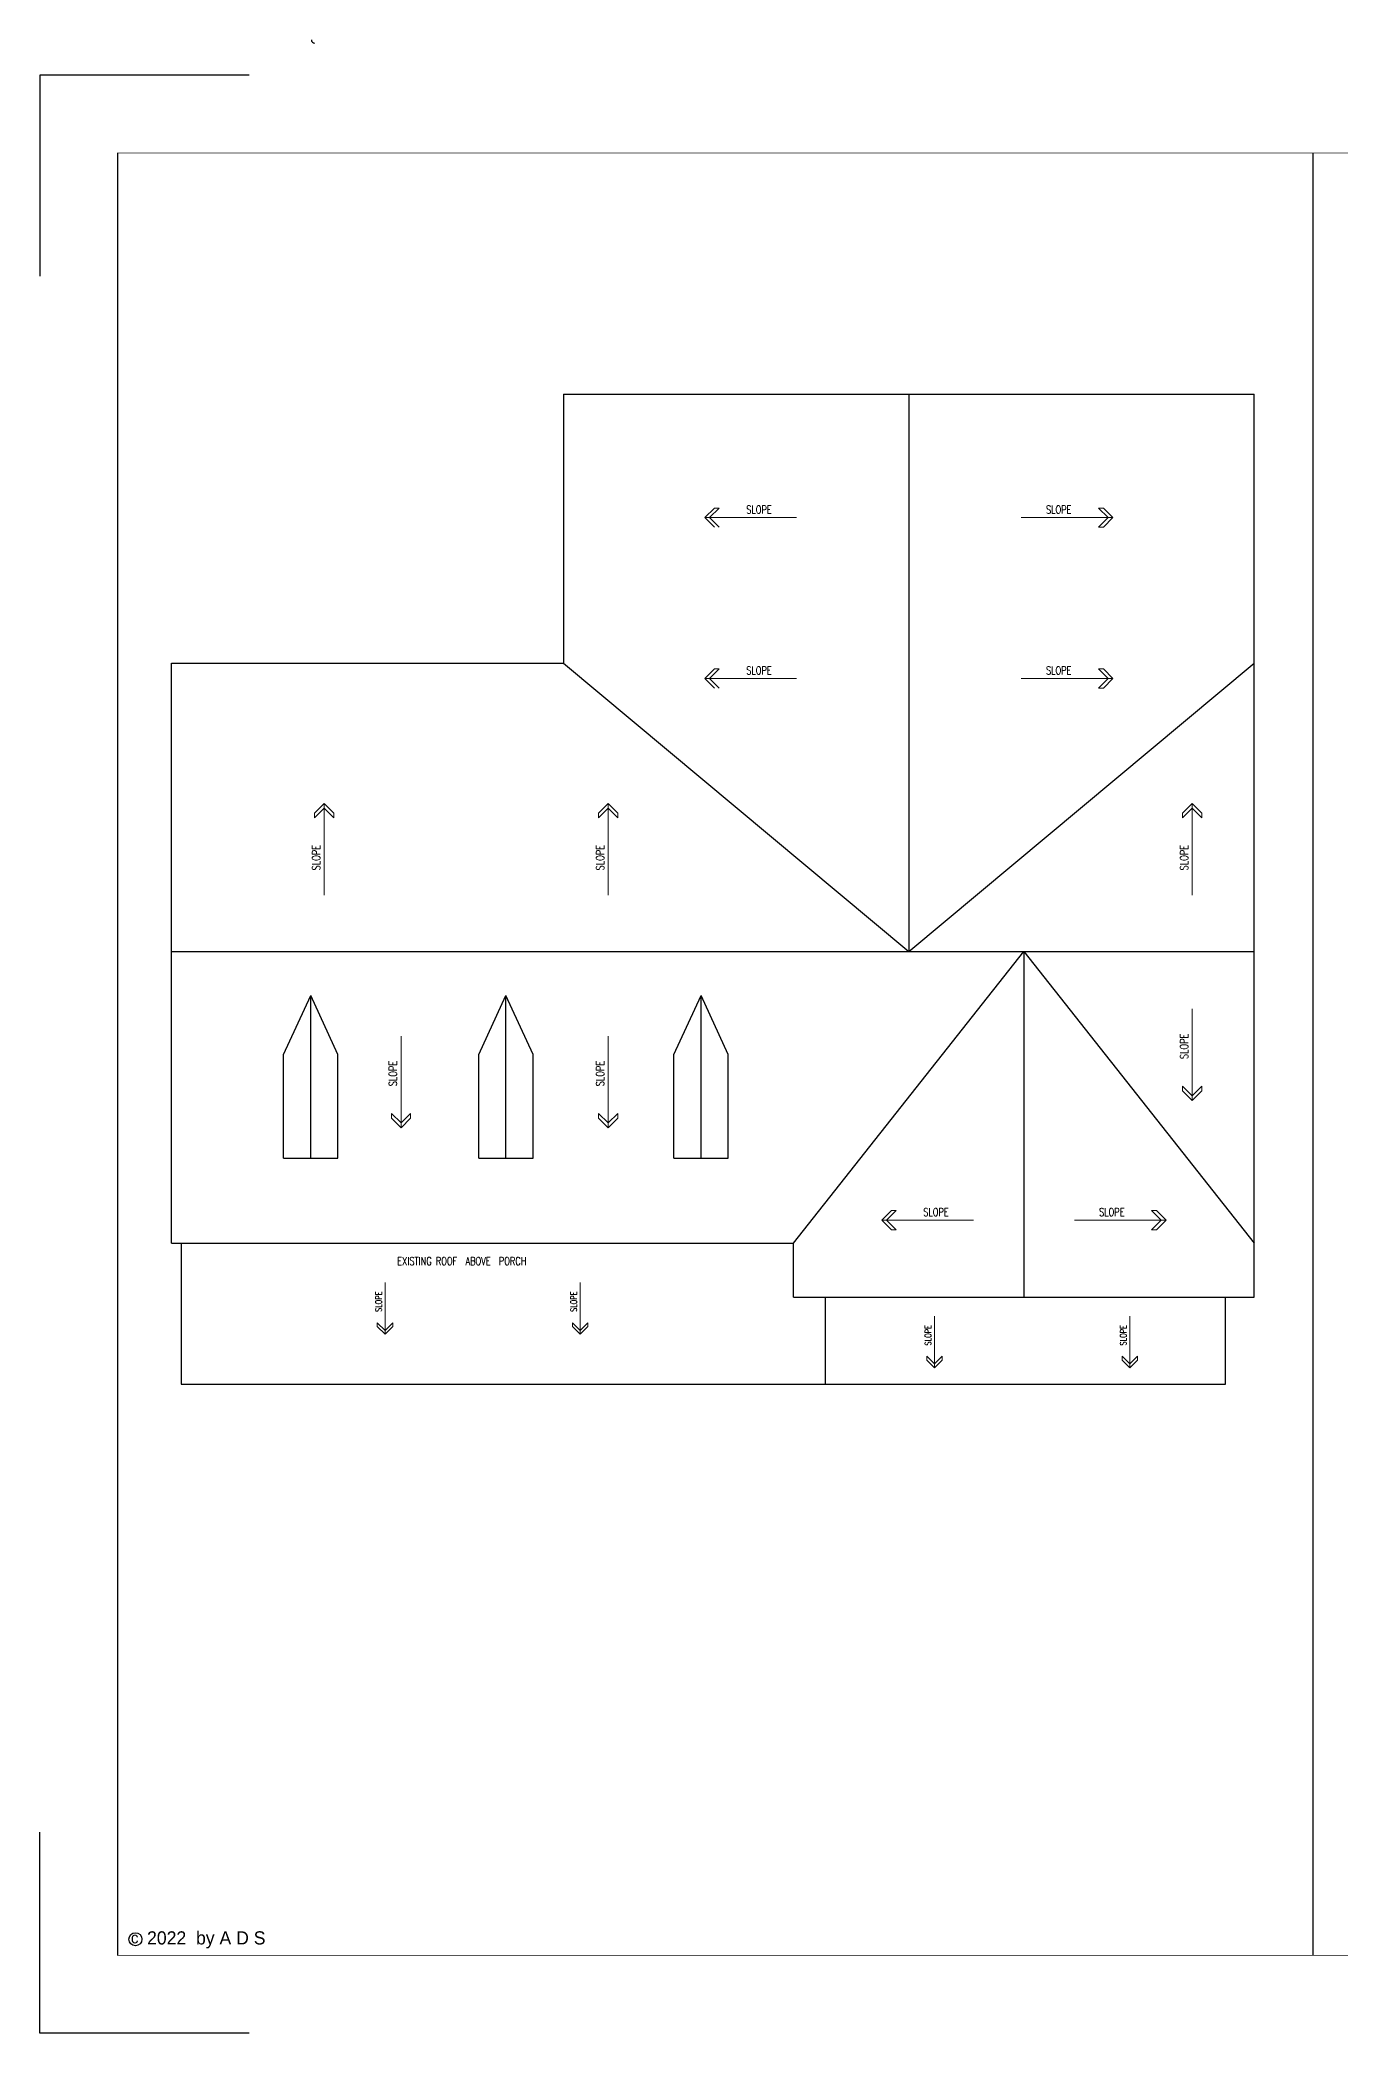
# Model space of a CAD drawing. Header units: inches. Extents: x 26998 to 46838, y -509 to 4343.
# Drawn here: x 34497 to 35310, y 1769 to 3015 of the extents above; entities that cross this region are included whole.
import ezdxf

# ---------------------------------------------------------------- set-up
doc = ezdxf.new("R2010")
doc.units = ezdxf.units.IN
doc.header["$LTSCALE"] = 0.5
doc.header["$MEASUREMENT"] = 0
doc.layers.add('Title Block', color=7, linetype='Continuous')
doc.layers.add('TXT', color=4, linetype='Continuous', lineweight=9)
doc.styles.add('HS-DESIGN-PLAN', font='GOTHIC.TTF', dxfattribs={"height": 0.09375})
doc.styles.add('HS-DESIGN-TTLB', font='GOTHIC.TTF')
doc.styles.get("Standard").update_dxf_attribs({"font": 'romans.shx', "width": 0.75})

msp = doc.modelspace()

# ---------------------------------------------------------------- linework, layer by layer
for p, q in [((34824.6072356, 2793.2590416), (34824.6072356, 2625.2590416)), ((35040.5072356, 2793.2590416), (35040.5072356, 2444.9590416)), ((34824.6072356, 2625.2590416), (35040.5072356, 2444.9590416)), ((35040.5072356, 2444.9590416), (35256.4072356, 2625.2590416)), ((34579.6072356, 2444.9590416), (34968.4072356, 2444.9590416)), ((34968.4072356, 2444.9590416), (35256.4072356, 2444.9590416)), ((34968.4072356, 2262.6590416), (35112.4072356, 2444.9590416)), ((35112.4072356, 2444.9590416), (35112.4072356, 2229.0590416)), ((35112.4072356, 2444.9590416), (35256.4072356, 2262.6590416)), ((34649.6072356, 2380.5695574), (34666.6072356, 2417.5695574)), ((34683.6072356, 2380.5695574), (34666.6072356, 2417.5695574)), ((34666.6072356, 2315.9438385), (34666.6072356, 2417.5695574)), ((34771.6072356, 2380.5695574), (34788.6072356, 2417.5695574)), ((34805.6072356, 2380.5695574), (34788.6072356, 2417.5695574)), ((34788.6072356, 2315.9438385), (34788.6072356, 2417.5695574)), ((34893.6072356, 2380.5695574), (34910.6072356, 2417.5695574)), ((34927.6072356, 2380.5695574), (34910.6072356, 2417.5695574)), ((34910.6072356, 2315.9438385), (34910.6072356, 2417.5695574)), ((34649.6072356, 2315.9438385), (34649.6072356, 2380.5695574)), ((34683.6072356, 2315.9438385), (34683.6072356, 2380.5695574)), ((34771.6072356, 2315.9438385), (34771.6072356, 2380.5695574)), ((34805.6072356, 2315.9438385), (34805.6072356, 2380.5695574)), ((34893.6072356, 2315.9438385), (34893.6072356, 2380.5695574)), ((34927.6072356, 2315.9438385), (34927.6072356, 2380.5695574)), ((34649.6072356, 2315.9438385), (34683.6072356, 2315.9438385)), ((34771.6072356, 2315.9438385), (34805.6072356, 2315.9438385)), ((34893.6072356, 2315.9438385), (34927.6072356, 2315.9438385))]:
    msp.add_line(p, q)
msp.add_lwpolyline([(34545.483428, 2944.0852231, 0.5, 0.5, 0), (36040.5426627, 2944.0852231, 0, 0, 0), (36040.5426627, 1817.6360016, 0.5, 0.5, 0), (34545.483428, 1817.6360016, 0.5, 0.5, 0)], format="xyseb")
at = {"const_width": 0.5}
msp.add_lwpolyline([(34545.883428, 1817.6360016), (34545.883428, 2944.0852231)], dxfattribs=at)
msp.add_lwpolyline([(34545.883428, 1817.6360016), (34545.883428, 2944.0852231)], dxfattribs=at)
msp.add_arc((34669.0435008, 3014.7492562), 2, 180, 270)
msp.add_arc((34669.0435008, 3014.7492562), 2, 180, 270)
at = {"layer": 'Title Block'}
for p, q in [((34628.110053, 2992.6621831), (34497.306468, 2992.6621831)), ((34628.110053, 2992.6621831), (34497.306468, 2992.6621831)), ((34628.110053, 2992.6621831), (34497.306468, 2992.6621831)), ((34628.110053, 2992.6621831), (34497.306468, 2992.6621831)), ((34628.110053, 2992.6621831), (34497.306468, 2992.6621831)), ((34628.110053, 2992.6621831), (34497.306468, 2992.6621831)), ((34497.306468, 2992.6621831), (34497.306468, 2867.1717031)), ((34497.306468, 2992.6621831), (34497.306468, 2867.1717031)), ((34497.306468, 2992.6621831), (34497.306468, 2867.1717031)), ((34497.306468, 2992.6621831), (34497.306468, 2867.1717031)), ((34628.110053, 2992.6621831), (34497.306468, 2992.6621831)), ((34628.110053, 2992.6621831), (34497.306468, 2992.6621831)), ((34628.110053, 2992.6621831), (34497.306468, 2992.6621831)), ((34628.110053, 2992.6621831), (34497.306468, 2992.6621831)), ((34628.110053, 2992.6621831), (34497.306468, 2992.6621831)), ((34628.110053, 2992.6621831), (34497.306468, 2992.6621831)), ((34497.306468, 2992.6621831), (34497.306468, 2867.1717031)), ((34497.306468, 2992.6621831), (34497.306468, 2867.1717031)), ((34497.306468, 2992.6621831), (34497.306468, 2867.1717031)), ((34497.306468, 2992.6621831), (34497.306468, 2867.1717031)), ((34545.883428, 2944.0852231), (34545.883428, 1817.6360016)), ((35293.0130453, 2944.0852231), (35293.0130453, 1817.6360016)), ((34824.6072356, 2793.2590416), (35256.4072356, 2793.2590416)), ((35256.4072356, 2229.0590416), (35256.4072356, 2793.2590416)), ((34579.6072356, 2625.2590416), (34824.6072356, 2625.2590416)), ((34579.6072356, 2262.6590416), (34579.6072356, 2625.2590416)), ((34579.6072356, 2262.6590416), (34968.4072356, 2262.6590416)), ((34585.6072356, 2262.6590416), (34585.6072356, 2174.6590416)), ((34968.4072356, 2229.0590416), (34968.4072356, 2262.6590416)), ((34968.4072356, 2229.0590416), (35256.4072356, 2229.0590416)), ((34988.4072356, 2174.6590416), (34988.4072356, 2229.0590416)), ((35238.4072356, 2174.6590416), (35238.4072356, 2229.0590416)), ((35238.4072356, 2174.6590416), (35238.4072356, 2229.0590416)), ((34585.6072356, 2174.6590416), (35238.4072356, 2174.6590416)), ((34497.306468, 1769.0590416), (34497.306468, 1894.5495216)), ((34497.306468, 1769.0590416), (34497.306468, 1894.5495216)), ((34497.306468, 1769.0590416), (34497.306468, 1894.5495216)), ((34497.306468, 1769.0590416), (34497.306468, 1894.5495216)), ((34497.306468, 1769.0590416), (34497.306468, 1894.5495216)), ((34497.306468, 1769.0590416), (34497.306468, 1894.5495216)), ((34497.306468, 1769.0590416), (34497.306468, 1894.5495216)), ((34497.306468, 1769.0590416), (34497.306468, 1894.5495216)), ((34628.110053, 1769.0590416), (34497.306468, 1769.0590416)), ((34628.110053, 1769.0590416), (34497.306468, 1769.0590416)), ((34628.110053, 1769.0590416), (34497.306468, 1769.0590416)), ((34628.110053, 1769.0590416), (34497.306468, 1769.0590416)), ((34628.110053, 1769.0590416), (34497.306468, 1769.0590416)), ((34628.110053, 1769.0590416), (34497.306468, 1769.0590416)), ((34628.110053, 1769.0590416), (34497.306468, 1769.0590416)), ((34628.110053, 1769.0590416), (34497.306468, 1769.0590416)), ((34628.110053, 1769.0590416), (34497.306468, 1769.0590416)), ((34628.110053, 1769.0590416), (34497.306468, 1769.0590416)), ((34628.110053, 1769.0590416), (34497.306468, 1769.0590416)), ((34628.110053, 1769.0590416), (34497.306468, 1769.0590416))]:
    msp.add_line(p, q, dxfattribs=at)
msp.add_circle((34557.0571067, 1827.7289547), 4.0733674, dxfattribs=at)
at = {"layer": 'TXT'}
for p, q in [((34912.936853, 2716.1485258), (34970.236853, 2716.1485258)), ((34918.936853, 2722.1485258), (34921.936853, 2722.1485258)), ((34918.936853, 2722.1485258), (34921.936853, 2722.1485258)), ((35168.0776183, 2716.1485258), (35110.7776183, 2716.1485258)), ((35162.0776183, 2722.1485258), (35159.0776183, 2722.1485258)), ((35162.0776183, 2722.1485258), (35159.0776183, 2722.1485258)), ((35162.0776183, 2710.1485258), (35159.0776183, 2710.1485258)), ((35162.0776183, 2710.1485258), (35159.0776183, 2710.1485258)), ((34918.936853, 2621.6485258), (34921.936853, 2621.6485258)), ((34918.936853, 2621.6485258), (34921.936853, 2621.6485258)), ((35162.0776183, 2621.6485258), (35159.0776183, 2621.6485258)), ((35162.0776183, 2621.6485258), (35159.0776183, 2621.6485258)), ((34912.936853, 2615.6485258), (34970.236853, 2615.6485258)), ((35168.0776183, 2615.6485258), (35110.7776183, 2615.6485258)), ((35162.0776183, 2609.6485258), (35159.0776183, 2609.6485258)), ((35162.0776183, 2609.6485258), (35159.0776183, 2609.6485258)), ((34669.0473688, 2531.5399401), (34669.0473688, 2528.5399401)), ((34669.0473688, 2531.5399401), (34669.0473688, 2528.5399401)), ((34675.0473688, 2537.5399401), (34675.0473688, 2480.2399401)), ((34681.0473688, 2531.5399401), (34681.0473688, 2528.5399401)), ((34681.0473688, 2531.5399401), (34681.0473688, 2528.5399401)), ((34846.5473688, 2531.5399401), (34846.5473688, 2528.5399401)), ((34846.5473688, 2531.5399401), (34846.5473688, 2528.5399401)), ((34852.5473688, 2537.5399401), (34852.5473688, 2480.2399401)), ((34858.5473688, 2531.5399401), (34858.5473688, 2528.5399401)), ((34858.5473688, 2531.5399401), (34858.5473688, 2528.5399401)), ((35211.5473688, 2531.5399401), (35211.5473688, 2528.5399401)), ((35211.5473688, 2531.5399401), (35211.5473688, 2528.5399401)), ((35217.5473688, 2537.5399401), (35217.5473688, 2480.2399401)), ((35223.5473688, 2531.5399401), (35223.5473688, 2528.5399401)), ((35223.5473688, 2531.5399401), (35223.5473688, 2528.5399401)), ((35217.5473688, 2351.8781432), (35217.5473688, 2409.1781432)), ((34723.0473688, 2334.8781432), (34723.0473688, 2392.1781432)), ((34852.5473688, 2334.8781432), (34852.5473688, 2392.1781432)), ((35211.5473688, 2357.8781432), (35211.5473688, 2360.8781432)), ((35211.5473688, 2357.8781432), (35211.5473688, 2360.8781432)), ((35223.5473688, 2357.8781432), (35223.5473688, 2360.8781432)), ((35223.5473688, 2357.8781432), (35223.5473688, 2360.8781432)), ((34717.0473688, 2340.8781432), (34717.0473688, 2343.8781432)), ((34717.0473688, 2340.8781432), (34717.0473688, 2343.8781432)), ((34729.0473688, 2340.8781432), (34729.0473688, 2343.8781432)), ((34729.0473688, 2340.8781432), (34729.0473688, 2343.8781432)), ((34846.5473688, 2340.8781432), (34846.5473688, 2343.8781432)), ((34846.5473688, 2340.8781432), (34846.5473688, 2343.8781432)), ((34858.5473688, 2340.8781432), (34858.5473688, 2343.8781432)), ((34858.5473688, 2340.8781432), (34858.5473688, 2343.8781432)), ((35029.5664703, 2283.1590416), (35032.5664703, 2283.1590416)), ((35029.5664703, 2283.1590416), (35032.5664703, 2283.1590416)), ((35195.2480009, 2283.1590416), (35192.2480009, 2283.1590416)), ((35195.2480009, 2283.1590416), (35192.2480009, 2283.1590416)), ((35023.5664703, 2277.1590416), (35080.8664703, 2277.1590416)), ((35029.5664703, 2271.1590416), (35032.5664703, 2271.1590416)), ((35029.5664703, 2271.1590416), (35032.5664703, 2271.1590416)), ((35201.2480009, 2277.1590416), (35143.9480009, 2277.1590416)), ((35195.2480009, 2271.1590416), (35192.2480009, 2271.1590416)), ((35195.2480009, 2271.1590416), (35192.2480009, 2271.1590416)), ((34713.0473688, 2205.8574555), (34713.0473688, 2238.0974555)), ((34835.0473688, 2205.8574555), (34835.0473688, 2238.0974555)), ((34708.2473688, 2210.6574555), (34708.2473688, 2213.0574555)), ((34708.2473688, 2210.6574555), (34708.2473688, 2213.0574555)), ((34717.8473688, 2210.6574555), (34717.8473688, 2213.0574555)), ((34717.8473688, 2210.6574555), (34717.8473688, 2213.0574555)), ((34830.2473688, 2210.6574555), (34830.2473688, 2213.0574555)), ((34830.2473688, 2210.6574555), (34830.2473688, 2213.0574555)), ((34839.8473688, 2210.6574555), (34839.8473688, 2213.0574555)), ((34839.8473688, 2210.6574555), (34839.8473688, 2213.0574555)), ((35056.5473688, 2184.8574555), (35056.5473688, 2217.0974555)), ((35178.5473688, 2184.8574555), (35178.5473688, 2217.0974555)), ((35051.7473688, 2189.6574555), (35051.7473688, 2192.0574555)), ((35051.7473688, 2189.6574555), (35051.7473688, 2192.0574555)), ((35061.3473688, 2189.6574555), (35061.3473688, 2192.0574555)), ((35061.3473688, 2189.6574555), (35061.3473688, 2192.0574555)), ((35173.7473688, 2189.6574555), (35173.7473688, 2192.0574555)), ((35173.7473688, 2189.6574555), (35173.7473688, 2192.0574555)), ((35183.3473688, 2189.6574555), (35183.3473688, 2192.0574555)), ((35183.3473688, 2189.6574555), (35183.3473688, 2192.0574555))]:
    msp.add_line(p, q, dxfattribs=at)
for points in [[(34918.936853, 2710.1485258), (34912.936853, 2716.1485258), (34918.936853, 2722.1485258)], [(34918.936853, 2710.1485258), (34912.936853, 2716.1485258), (34918.936853, 2722.1485258)], [(34921.936853, 2710.1485258), (34915.936853, 2716.1485258), (34921.936853, 2722.1485258)], [(34921.936853, 2710.1485258), (34915.936853, 2716.1485258), (34921.936853, 2722.1485258)], [(35159.0776183, 2710.1485258), (35165.0776183, 2716.1485258), (35159.0776183, 2722.1485258)], [(35159.0776183, 2710.1485258), (35165.0776183, 2716.1485258), (35159.0776183, 2722.1485258)], [(35162.0776183, 2710.1485258), (35168.0776183, 2716.1485258), (35162.0776183, 2722.1485258)], [(35162.0776183, 2710.1485258), (35168.0776183, 2716.1485258), (35162.0776183, 2722.1485258)], [(34918.936853, 2609.6485258), (34912.936853, 2615.6485258), (34918.936853, 2621.6485258)], [(34918.936853, 2609.6485258), (34912.936853, 2615.6485258), (34918.936853, 2621.6485258)], [(34921.936853, 2609.6485258), (34915.936853, 2615.6485258), (34921.936853, 2621.6485258)], [(34921.936853, 2609.6485258), (34915.936853, 2615.6485258), (34921.936853, 2621.6485258)], [(35159.0776183, 2609.6485258), (35165.0776183, 2615.6485258), (35159.0776183, 2621.6485258)], [(35159.0776183, 2609.6485258), (35165.0776183, 2615.6485258), (35159.0776183, 2621.6485258)], [(35162.0776183, 2609.6485258), (35168.0776183, 2615.6485258), (35162.0776183, 2621.6485258)], [(35162.0776183, 2609.6485258), (35168.0776183, 2615.6485258), (35162.0776183, 2621.6485258)], [(34681.0473688, 2531.5399401), (34675.0473688, 2537.5399401), (34669.0473688, 2531.5399401)], [(34681.0473688, 2531.5399401), (34675.0473688, 2537.5399401), (34669.0473688, 2531.5399401)], [(34681.0473688, 2528.5399401), (34675.0473688, 2534.5399401), (34669.0473688, 2528.5399401)], [(34681.0473688, 2528.5399401), (34675.0473688, 2534.5399401), (34669.0473688, 2528.5399401)], [(34858.5473688, 2531.5399401), (34852.5473688, 2537.5399401), (34846.5473688, 2531.5399401)], [(34858.5473688, 2531.5399401), (34852.5473688, 2537.5399401), (34846.5473688, 2531.5399401)], [(34858.5473688, 2528.5399401), (34852.5473688, 2534.5399401), (34846.5473688, 2528.5399401)], [(34858.5473688, 2528.5399401), (34852.5473688, 2534.5399401), (34846.5473688, 2528.5399401)], [(35223.5473688, 2531.5399401), (35217.5473688, 2537.5399401), (35211.5473688, 2531.5399401)], [(35223.5473688, 2531.5399401), (35217.5473688, 2537.5399401), (35211.5473688, 2531.5399401)], [(35223.5473688, 2528.5399401), (35217.5473688, 2534.5399401), (35211.5473688, 2528.5399401)], [(35223.5473688, 2528.5399401), (35217.5473688, 2534.5399401), (35211.5473688, 2528.5399401)], [(35223.5473688, 2360.8781432), (35217.5473688, 2354.8781432), (35211.5473688, 2360.8781432)], [(35223.5473688, 2360.8781432), (35217.5473688, 2354.8781432), (35211.5473688, 2360.8781432)], [(35223.5473688, 2357.8781432), (35217.5473688, 2351.8781432), (35211.5473688, 2357.8781432)], [(35223.5473688, 2357.8781432), (35217.5473688, 2351.8781432), (35211.5473688, 2357.8781432)], [(34729.0473688, 2343.8781432), (34723.0473688, 2337.8781432), (34717.0473688, 2343.8781432)], [(34729.0473688, 2343.8781432), (34723.0473688, 2337.8781432), (34717.0473688, 2343.8781432)], [(34858.5473688, 2343.8781432), (34852.5473688, 2337.8781432), (34846.5473688, 2343.8781432)], [(34858.5473688, 2343.8781432), (34852.5473688, 2337.8781432), (34846.5473688, 2343.8781432)], [(34729.0473688, 2340.8781432), (34723.0473688, 2334.8781432), (34717.0473688, 2340.8781432)], [(34729.0473688, 2340.8781432), (34723.0473688, 2334.8781432), (34717.0473688, 2340.8781432)], [(34858.5473688, 2340.8781432), (34852.5473688, 2334.8781432), (34846.5473688, 2340.8781432)], [(34858.5473688, 2340.8781432), (34852.5473688, 2334.8781432), (34846.5473688, 2340.8781432)], [(35029.5664703, 2271.1590416), (35023.5664703, 2277.1590416), (35029.5664703, 2283.1590416)], [(35029.5664703, 2271.1590416), (35023.5664703, 2277.1590416), (35029.5664703, 2283.1590416)], [(35032.5664703, 2271.1590416), (35026.5664703, 2277.1590416), (35032.5664703, 2283.1590416)], [(35032.5664703, 2271.1590416), (35026.5664703, 2277.1590416), (35032.5664703, 2283.1590416)], [(35192.2480009, 2271.1590416), (35198.2480009, 2277.1590416), (35192.2480009, 2283.1590416)], [(35192.2480009, 2271.1590416), (35198.2480009, 2277.1590416), (35192.2480009, 2283.1590416)], [(35195.2480009, 2271.1590416), (35201.2480009, 2277.1590416), (35195.2480009, 2283.1590416)], [(35195.2480009, 2271.1590416), (35201.2480009, 2277.1590416), (35195.2480009, 2283.1590416)], [(34717.8473688, 2213.0574555), (34713.0473688, 2208.2574555), (34708.2473688, 2213.0574555)], [(34717.8473688, 2213.0574555), (34713.0473688, 2208.2574555), (34708.2473688, 2213.0574555)], [(34717.8473688, 2210.6574555), (34713.0473688, 2205.8574555), (34708.2473688, 2210.6574555)], [(34717.8473688, 2210.6574555), (34713.0473688, 2205.8574555), (34708.2473688, 2210.6574555)], [(34839.8473688, 2213.0574555), (34835.0473688, 2208.2574555), (34830.2473688, 2213.0574555)], [(34839.8473688, 2213.0574555), (34835.0473688, 2208.2574555), (34830.2473688, 2213.0574555)], [(34839.8473688, 2210.6574555), (34835.0473688, 2205.8574555), (34830.2473688, 2210.6574555)], [(34839.8473688, 2210.6574555), (34835.0473688, 2205.8574555), (34830.2473688, 2210.6574555)], [(35061.3473688, 2192.0574555), (35056.5473688, 2187.2574555), (35051.7473688, 2192.0574555)], [(35061.3473688, 2192.0574555), (35056.5473688, 2187.2574555), (35051.7473688, 2192.0574555)], [(35061.3473688, 2189.6574555), (35056.5473688, 2184.8574555), (35051.7473688, 2189.6574555)], [(35061.3473688, 2189.6574555), (35056.5473688, 2184.8574555), (35051.7473688, 2189.6574555)], [(35183.3473688, 2192.0574555), (35178.5473688, 2187.2574555), (35173.7473688, 2192.0574555)], [(35183.3473688, 2192.0574555), (35178.5473688, 2187.2574555), (35173.7473688, 2192.0574555)], [(35183.3473688, 2189.6574555), (35178.5473688, 2184.8574555), (35173.7473688, 2189.6574555)], [(35183.3473688, 2189.6574555), (35178.5473688, 2184.8574555), (35173.7473688, 2189.6574555)]]:
    msp.add_lwpolyline(points, dxfattribs=at)

# ---------------------------------------------------------------- texts
at = {"insert": (34720.7293688, 2254.0590416), "char_height": 5, "width": 110.476910075, "attachment_point": 1}
msp.add_mtext('\\A1;EXISTING ROOF  ABOVE  PORCH', dxfattribs=at)
at = {"layer": 'Title Block', "insert": (34564.3198453, 1832.6933058), "char_height": 8.229375, "width": 286.020616253, "attachment_point": 1, "style": 'HS-DESIGN-TTLB'}
msp.add_mtext('2022  by A D S', dxfattribs=at)
at = {"layer": 'Title Block', "insert": (34554.2072017, 1832.1915167), "char_height": 7.05375, "attachment_point": 1, "style": 'HS-DESIGN-PLAN'}
msp.add_mtext_dynamic_manual_height_columns('c', width=0.213936353, gutter_width=0.46875, heights=[0], dxfattribs=at)
at = {"layer": 'TXT', "char_height": 5, "width": 110.476910075}
for insert, attachment_point in [((34954.769225, 2723.6826463), 3), ((35126.2452462, 2723.6826463), 1), ((34954.769225, 2623.1826463), 3), ((35126.2452462, 2623.1826463), 1), ((35065.3988424, 2284.6931621), 3), ((35159.4156289, 2284.6931621), 1)]:
    msp.add_mtext('\\A1;SLOPE', dxfattribs=dict(at, insert=insert, attachment_point=attachment_point))
at = {"layer": 'TXT', "rotation": 90}
for insert, char_height, width, attachment_point in [((34667.5132483, 2495.707568), 5, 110.476910075, 1), ((34845.0132483, 2495.707568), 5, 110.476910075, 1), ((35210.0132483, 2495.707568), 5, 110.476910075, 1), ((35210.0132483, 2393.7105152), 5, 110.476910075, 3), ((34715.5132483, 2376.7105152), 5, 110.476910075, 3), ((34845.0132483, 2376.7105152), 5, 110.476910075, 3), ((34707.0200724, 2232.5233531), 4, 88.38152806, 3), ((34829.0200724, 2232.5233531), 4, 88.38152806, 3), ((35050.5200724, 2211.5233531), 4, 88.38152806, 3), ((35172.5200724, 2211.5233531), 4, 88.38152806, 3)]:
    msp.add_mtext('\\A1;SLOPE', dxfattribs=dict(at, insert=insert, char_height=char_height, width=width, attachment_point=attachment_point))

doc.saveas('drawing.dxf')
